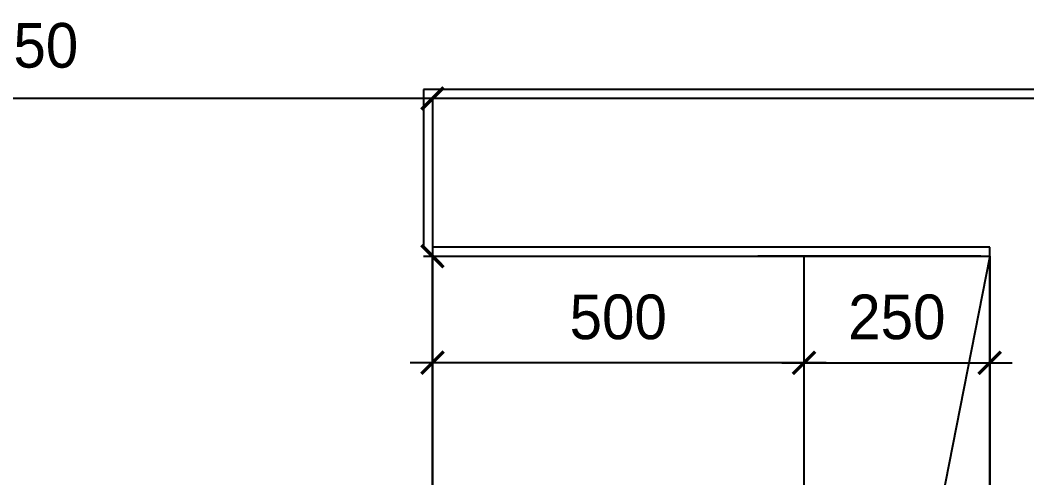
# Model space of a CAD drawing. Header units: millimetres. Extents: x -551172 to 232469, y -3435 to 261611.
# Drawn here: x 120116 to 121471, y 106495 to 107111 of the extents above; entities that cross this region are included whole.
import ezdxf

# ---------------------------------------------------------------- set-up
doc = ezdxf.new("R2010")
doc.units = ezdxf.units.MM
doc.header["$LTSCALE"] = 10
doc.header["$PDMODE"] = 3
doc.layers.get('DEFPOINTS').update_dxf_attribs({"color": 248})
for name, color, linetype in [('06-FUR', 6, 'Continuous'), ('C-FIN', 5, 'Continuous'), ('F-FIN', 5, 'Continuous'), ('도면층2', 2, 'Continuous')]:
    doc.layers.add(name, color=color, linetype=linetype)
doc.styles.add('HY 울릉도 L', font='')
doc.styles.get('HY 울릉도 L').set_extended_font_data('HY울릉도L')
doc.dimstyles.new('30', dxfattribs={"dimscale": 30, "dimtxt": 2, "dimasz": 1, "dimexe": 1, "dimexo": 1, "dimgap": 1, "dimtad": 1, "dimdec": 0, "dimrnd": 0.05, "dimdsep": 46, "dimlunit": 6, "dimtxsty": 'HY 울릉도 L', "dimblk": 'ARCHTICK', "dimcen": 2.5, "dimdle": 1, "dimclrd": 133, "dimclre": 133, "dimclrt": 30, "dimadec": 0, "dimazin": 0, "dimtfac": 1, "dimtdec": 0, "dimtix": 1, "dimtmove": 2, "dimatfit": 3, "dimldrblk": 'ARCHTICK', "dimfxl": 1, "dimlwd": -1, "dimlwe": -1, "dimarcsym": 0})

# ---------------------------------------------------------------- blocks, each defined once
blk = doc.blocks.new('_ArchTick')
at = {"color": 0, "linetype": 'ByBlock', "const_width": 0.15}
blk.add_lwpolyline([(-0.5, -0.5), (0.5, 0.5)], dxfattribs=at)
blk = doc.blocks.new('*D911')
at = {"layer": '06-FUR', "color": 133, "transparency": 16777216}
blk.add_line((120701.4, 107005.3), (119491.4, 107005.3), dxfattribs=at)
at = {"layer": 'DEFPOINTS', "color": 0, "transparency": 16777216}
for p in [(119521.4, 107005.3), (119521.4, 107005.3), (120671.4, 107005.3)]:
    blk.add_point(p, dxfattribs=at)
at = {"layer": '06-FUR', "color": 133, "transparency": 16777216, "xscale": 30, "yscale": 30, "zscale": 30, "rotation": 180}
blk.add_blockref('_ArchTick', (119521.4, 107005.3), dxfattribs=at)
at = {"layer": '06-FUR', "color": 133, "transparency": 16777216, "xscale": 30, "yscale": 30, "zscale": 30}
blk.add_blockref('_ArchTick', (120671.4, 107005.3), dxfattribs=at)
at = {"layer": '06-FUR', "color": 30, "transparency": 16777216, "insert": (120096.4, 107071.2), "char_height": 60, "attachment_point": 5, "style": 'HY 울릉도 L'}
blk.add_mtext('1,150', dxfattribs=at)
blk = doc.blocks.new('*D932')
at = {"layer": '06-FUR', "color": 133, "transparency": 16777216}
for p, q in [((120671.4, 106823.3), (120671.4, 105487.3)), ((120701.4, 106793.3), (120701.4, 106793.3)), ((120701.4, 105517.3), (120701.4, 105517.3))]:
    blk.add_line(p, q, dxfattribs=at)
at = {"layer": 'DEFPOINTS', "color": 0, "transparency": 16777216}
for p in [(120671.4, 106793.3), (120671.4, 105517.3), (120671.4, 105517.3)]:
    blk.add_point(p, dxfattribs=at)
at = {"layer": '06-FUR', "color": 133, "transparency": 16777216, "xscale": 30, "yscale": 30, "zscale": 30}
for p, rotation in [((120671.4, 106793.3), 90), ((120671.4, 105517.3), 270)]:
    blk.add_blockref('_ArchTick', p, dxfattribs=dict(at, rotation=rotation))
at = {"layer": '06-FUR', "color": 30, "transparency": 16777216, "insert": (120605.4, 106155.3), "char_height": 60, "attachment_point": 5, "rotation": 90, "style": 'HY 울릉도 L'}
blk.add_mtext('1,276', dxfattribs=at)
blk = doc.blocks.new('*D977')
at = {"layer": 'C-FIN', "color": 133, "transparency": 16777216}
for p, q in [((120671.4, 106763.3), (120671.4, 106620)), ((121171.4, 106763.3), (121171.4, 106620)), ((121201.4, 106650), (120641.4, 106650))]:
    blk.add_line(p, q, dxfattribs=at)
at = {"layer": 'DEFPOINTS', "color": 0, "transparency": 16777216}
for p in [(120671.4, 106793.3), (121171.4, 106793.3), (120671.4, 106650)]:
    blk.add_point(p, dxfattribs=at)
at = {"layer": 'C-FIN', "color": 133, "transparency": 16777216, "xscale": 30, "yscale": 30, "zscale": 30, "rotation": 180}
blk.add_blockref('_ArchTick', (120671.4, 106650), dxfattribs=at)
at = {"layer": 'C-FIN', "color": 133, "transparency": 16777216, "xscale": 30, "yscale": 30, "zscale": 30}
blk.add_blockref('_ArchTick', (121171.4, 106650), dxfattribs=at)
at = {"layer": 'C-FIN', "color": 30, "transparency": 16777216, "insert": (120921.4, 106711.3), "char_height": 60, "attachment_point": 5, "style": 'HY 울릉도 L'}
blk.add_mtext('500', dxfattribs=at)
blk = doc.blocks.new('*D978')
at = {"layer": 'C-FIN', "color": 133, "transparency": 16777216}
blk.add_line((121141.4, 106650), (121451.4, 106650), dxfattribs=at)
at = {"layer": 'DEFPOINTS', "color": 0, "transparency": 16777216}
for p in [(121171.4, 106650), (121421.4, 106650), (121421.4, 106650)]:
    blk.add_point(p, dxfattribs=at)
at = {"layer": 'C-FIN', "color": 133, "transparency": 16777216, "xscale": 30, "yscale": 30, "zscale": 30, "rotation": 180}
blk.add_blockref('_ArchTick', (121171.4, 106650), dxfattribs=at)
at = {"layer": 'C-FIN', "color": 133, "transparency": 16777216, "xscale": 30, "yscale": 30, "zscale": 30}
blk.add_blockref('_ArchTick', (121421.4, 106650), dxfattribs=at)
at = {"layer": 'C-FIN', "color": 30, "transparency": 16777216, "insert": (121296.4, 106711.3), "char_height": 60, "attachment_point": 5, "style": 'HY 울릉도 L'}
blk.add_mtext('250', dxfattribs=at)

msp = doc.modelspace()

# ---------------------------------------------------------------- linework, layer by layer
at = {"layer": '06-FUR'}
for p in [(121171.4, 106793.3), (121421.4, 106793.3)]:
    msp.add_line(p, (121171.4, 105517.3), dxfattribs=at)
msp.add_lwpolyline([(120671.4, 106793.3), (121421.4, 106793.3), (121421.4, 105517.3), (120671.4, 105517.3)], close=True, dxfattribs=at)
at = {"layer": 'C-FIN'}
for p, q in [((120659.4, 106793.3), (121409.4, 106793.3)), ((121409.4, 106793.3), (121109.4, 106793.3))]:
    msp.add_line(p, q, dxfattribs=at)
at = {"layer": 'F-FIN'}
for p, q in [((122351.4, 107017.3), (120659.4, 107017.3)), ((120659.4, 107017.3), (120659.4, 106805.3))]:
    msp.add_line(p, q, dxfattribs=at)
at = {"layer": '도면층2'}
for p, q in [((122351.4, 107005.3), (120671.4, 107005.3)), ((120671.4, 107005.3), (120671.4, 106805.3)), ((121421.4, 106805.3), (120671.4, 106805.3)), ((121421.4, 105505.3), (121421.4, 106805.3))]:
    msp.add_line(p, q, dxfattribs=at)

# ---------------------------------------------------------------- dimensions: what is measured, and where the dimension line sits
at = {"layer": '06-FUR'}
dim = msp.add_linear_dim(base=(119521.4, 107005.3), p1=(120671.4, 107005.3), p2=(119521.4, 107005.3), dimstyle='30', override={"dimfxl": 1.25}, dxfattribs=at)
dim.commit()
dim.dimension.update_dxf_attribs({"geometry": '*D911', "text_midpoint": (120096.4, 107071.2)})
dim = msp.add_linear_dim(base=(120671.4, 105517.3), p1=(120671.4, 106793.3), p2=(120671.4, 105517.3), angle=90, dimstyle='30', override={"dimfxl": 1.25}, dxfattribs=at)
dim.commit()
dim.dimension.update_dxf_attribs({"geometry": '*D932', "text_midpoint": (120605.4, 106155.3)})
at = {"layer": 'C-FIN'}
for base, p1, p2, picture, middle in [((120671.4, 106650), (121171.4, 106793.3), (120671.4, 106793.3), '*D977', (120921.4, 106711.3)), ((121421.4, 106650), (121171.4, 106650), (121421.4, 106650), '*D978', (121296.4, 106711.3))]:
    dim = msp.add_linear_dim(base=base, p1=p1, p2=p2, dimstyle='30', override={"dimfxl": 1.25}, dxfattribs=at)
    dim.commit()
    dim.dimension.update_dxf_attribs({"geometry": picture, "text_midpoint": middle})

doc.saveas('drawing.dxf')
